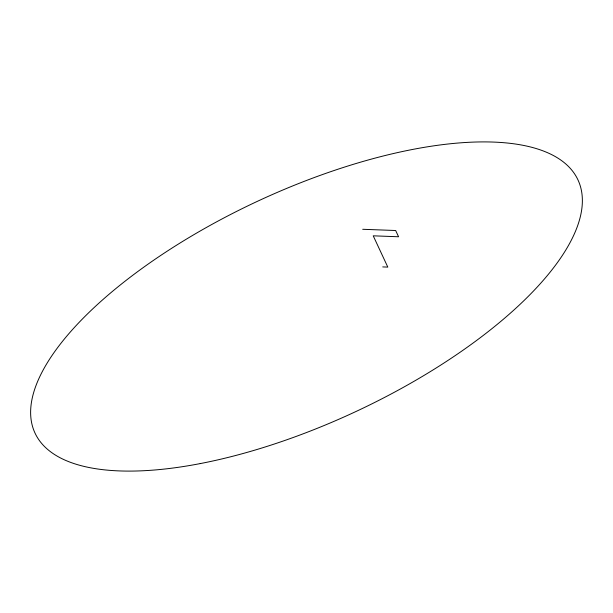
<?xml version="1.0" encoding="UTF-8"?>
<svg xmlns="http://www.w3.org/2000/svg" width="613" height="613" viewBox="0 0 613 613"><rect width="100%" height="100%" fill="white"/><g stroke="black" fill="none" stroke-linecap="round" stroke-linejoin="round"><path stroke-width="0.92" d="M362.697 229.285L395.661 230.511L398.58 236.764L373.225 235.821L387.807 267.099L382.734 266.916M200.229 463.589A299.535 116.072 -25 0 0 580.105 185.394A299.535 116.072 -25 0 0 139.166 270.517A299.535 116.072 -25 0 0 200.229 463.589"/></g></svg>
